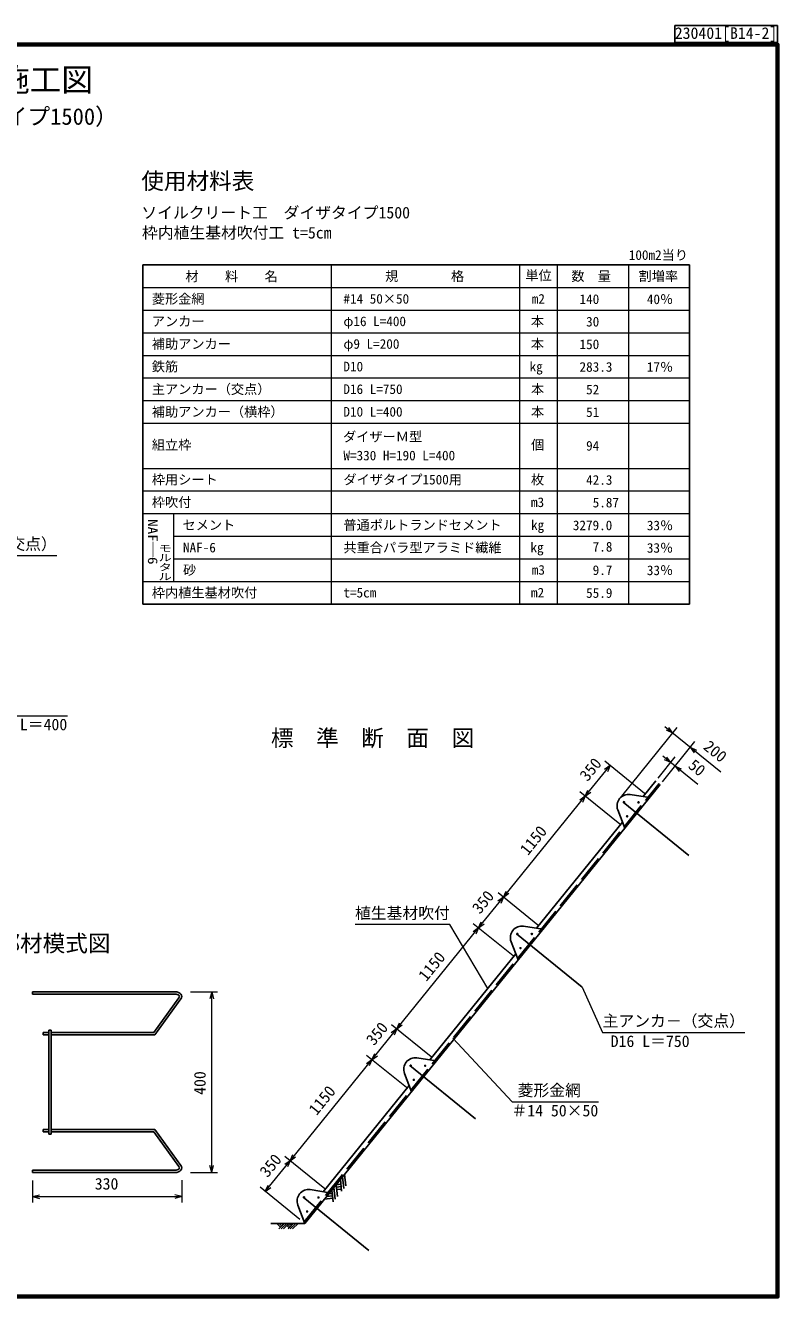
# Model space of a CAD drawing. Units: millimetres, scale not verified, with parts at other scales. Extents: x 400 to 16400, y 400 to 11650.
# Drawn here: x 9743 to 16400, y 400 to 11650 of the extents above; entities that cross this region are included whole.
import ezdxf
from ezdxf.enums import TextEntityAlignment as Align

# ---------------------------------------------------------------- set-up
doc = ezdxf.new("R2010")
doc.units = ezdxf.units.MM
doc.header["$LTSCALE"] = 40
doc.linetypes.add('DASHED', pattern=[7.5, 6, -1.5])
for name, color, linetype, lineweight in [('C-DOC', 3, 'Continuous', 25), ('C-MTR', 5, 'Continuous', 13), ('C-MTR-FRAM', 5, 'Continuous', 25), ('C-MTR-LINE', 5, 'Continuous', 13), ('C-STR', 1, 'Continuous', 25), ('C-STR-DIM', 1, 'Continuous', 13), ('C-STR-HTXT', 7, 'Continuous', 13)]:
    doc.layers.add(name, color=color, linetype=linetype, lineweight=lineweight)
doc.layers.add('C-MTR-TXT', color=5, linetype='Continuous')
doc.layers.add('C-TTL-TXT', color=7, linetype='Continuous')
doc.styles.add('@ＭＳ ゴシック', font='')
doc.styles.add('ＭＳ ゴシック', font='')
doc.styles.get('@ＭＳ ゴシック').set_extended_font_data('@MS Gothic')
doc.styles.get('ＭＳ ゴシック').set_extended_font_data('MS Gothic')

msp = doc.modelspace()

# ---------------------------------------------------------------- linework, layer by layer
at = {"layer": 'C-DOC'}
for p, q in [((16400.37, 11650), (15490.37, 11650)), ((15490.37, 11500), (15490.37, 11650)), ((16400.37, 11500), (16400.37, 11650)), ((15490.37, 11500), (16400.37, 11500))]:
    msp.add_line(p, q, dxfattribs=at)
at = {"layer": 'C-DOC', "color": 2, "lineweight": 70}
msp.add_lwpolyline([(400, 400), (16400, 400), (16400, 11480), (400, 11480)], close=True, dxfattribs=at)
at = {"layer": 'C-MTR'}
for p, q in [((10782.57, 8329.96), (15621.35, 8329.96)), ((10782.57, 7329.49), (15621.35, 7329.49))]:
    msp.add_line(p, q, dxfattribs=at)
at = {"layer": 'C-MTR-FRAM'}
for p, q in [((10782.57, 9530.53), (10782.57, 6529.11)), ((10782.57, 9530.53), (15621.35, 9530.53)), ((15621.35, 9530.43), (15621.35, 6529.11)), ((10782.57, 6529.11), (15621.35, 6529.11))]:
    msp.add_line(p, q, dxfattribs=at)
at = {"layer": 'C-MTR-LINE'}
for p, q in [((12449.24, 9530.53), (12449.24, 6529.11)), ((14115.9, 9530.43), (14115.9, 6529.11)), ((14449.24, 9530.43), (14449.24, 6529.11)), ((15079.52, 9530.43), (15079.52, 6529.11)), ((10782.57, 9330.44), (15621.35, 9330.44)), ((10782.57, 9130.34), (15621.35, 9130.34)), ((10782.57, 8930.25), (15621.35, 8930.25)), ((10782.57, 8730.15), (15621.35, 8730.15)), ((10782.57, 8530.06), (15621.35, 8530.06)), ((10782.57, 8129.87), (15621.35, 8129.87)), ((10782.57, 7729.68), (15621.35, 7729.68)), ((12174.67, 7729.68), (12177.49, 7729.68)), ((10782.57, 7529.59), (15621.35, 7529.59)), ((11053.51, 7329.49), (11053.51, 6729.21)), ((11053.51, 7129.4), (15621.35, 7129.4)), ((11053.51, 6929.3), (15621.35, 6929.3)), ((10782.57, 6729.21), (15621.35, 6729.21))]:
    msp.add_line(p, q, dxfattribs=at)
at = {"layer": 'C-STR', "color": 7}
for p, q in [((15210.72, 4825.63), (15323.37, 4964.73)), ((12215.62, 1047.54), (15362.22, 4933.27)), ((15096.5, 4843.48), (15267.82, 4816.7)), ((15032.58, 4775.62), (15615.44, 4303.63)), ((15047.56, 4544.7), (14985.74, 4706.71)), ((14266.74, 3659.91), (15026.96, 4598.7)), ((14671.44, 3137.9), (14088.58, 3609.89)), ((14152.52, 3677.76), (14323.84, 3650.98)), ((14103.58, 3378.98), (14041.76, 3540.99)), ((13322.76, 2494.19), (14082.97, 3432.98)), ((13208.54, 2512.05), (13379.86, 2485.26)), ((13159.6, 2213.26), (13097.78, 2375.27)), ((13144.95, 2443.87), (13727.81, 1971.88)), ((12378.78, 1328.47), (13138.99, 2267.26)), ((12568.33, 1483.1), (12579.31, 1378.68)), ((12473.93, 1366.53), (12484.91, 1262.1)), ((12492.81, 1389.84), (12535.01, 1394.28)), ((12492.81, 1389.84), (12503.79, 1285.42)), ((12492.81, 1389.84), (12503.79, 1285.42)), ((12495.03, 1368.75), (12537.22, 1373.18)), ((12497.25, 1347.65), (12539.44, 1352.08)), ((12530.57, 1436.47), (12541.55, 1332.05)), ((12549.45, 1459.79), (12560.43, 1355.36)), ((12200.44, 1278.58), (12783.3, 806.59)), ((12264.56, 1346.33), (12435.88, 1319.54)), ((12389.45, 1262.2), (12462.76, 1269.9)), ((12408.33, 1285.51), (12460.54, 1291)), ((12427.21, 1308.83), (12458.32, 1312.1)), ((12455.05, 1343.21), (12466.03, 1238.79)), ((12215.62, 1047.54), (12153.8, 1209.55)), ((12215.62, 1047.54), (11915.62, 1047.54)), ((11968.12, 1047.54), (12001.87, 1013.79)), ((12035.62, 1047.54), (11987.12, 999.04)), ((11988.12, 1047.54), (12011.87, 1023.79)), ((12055.62, 1047.54), (12007.12, 999.04)), ((12008.12, 1047.54), (12021.87, 1033.79)), ((12075.62, 1047.54), (12027.12, 999.04)), ((12075.62, 1047.54), (12027.12, 999.04)), ((12056.62, 1028.54), (12076.62, 1008.54)), ((12066.62, 1038.54), (12086.62, 1018.54)), ((12115.62, 1047.54), (12067.12, 999.04)), ((12077.62, 1047.54), (12096.62, 1028.54)), ((12135.62, 1047.54), (12087.12, 999.04)), ((12155.62, 1047.54), (12107.12, 999.04))]:
    msp.add_line(p, q, dxfattribs=at)
at = {"layer": 'C-STR', "linetype": 'DASHED'}
msp.add_line((12210.95, 1061.16), (15352.74, 4940.95), dxfattribs=at)
at = {"layer": 'C-STR', "color": 6}
for p, q in [((9806, 3097.52), (11068.78, 3097.52)), ((9806, 3097.52), (9806, 3077.52)), ((9806, 3077.52), (11068.78, 3077.52)), ((10878.35, 2737.52), (11101.06, 3044.13)), ((10888.54, 2717.52), (11119.17, 3035.03)), ((9900.5, 2737.52), (9900.5, 2717.52)), ((9950.5, 2737.52), (9900.5, 2737.52)), ((9950.5, 2717.52), (9900.5, 2717.52)), ((9970.5, 2757.52), (9950.5, 2757.52)), ((9950.5, 2757.52), (9950.5, 1837.52)), ((9970.5, 1837.52), (9970.5, 2757.52)), ((10030.5, 2737.52), (9970.5, 2737.52)), ((10030.5, 2717.52), (9970.5, 2717.52)), ((10878.35, 2737.52), (10030.5, 2737.52)), ((10888.54, 2717.52), (10030.5, 2717.52)), ((9900.5, 1877.52), (9900.5, 1857.52)), ((9950.5, 1877.52), (9900.5, 1877.52)), ((9950.5, 1857.52), (9900.5, 1857.52)), ((9950.5, 1837.52), (9970.5, 1837.52)), ((10030.5, 1877.52), (9970.5, 1877.52)), ((10030.5, 1857.52), (9970.5, 1857.52)), ((10888.54, 1877.52), (10030.5, 1877.52)), ((10878.35, 1857.52), (10030.5, 1857.52)), ((10878.35, 1857.52), (11101.04, 1550.95)), ((10888.54, 1877.52), (11119.17, 1560.02)), ((9806, 1497.52), (9806, 1517.52)), ((9806, 1517.52), (11068.78, 1517.52)), ((9806, 1497.52), (11068.78, 1497.52))]:
    msp.add_line(p, q, dxfattribs=at)
at = {"layer": 'C-STR', "color": 7}
for centre, radius in [((15041.12, 4775.09), 5), ((15041.12, 4775.09), 3), ((15169.18, 4774.33), 5), ((15169.18, 4774.33), 3), ((15068.49, 4649.99), 5), ((15068.49, 4649.99), 3), ((14097.14, 3609.38), 5), ((14097.14, 3609.38), 3), ((14225.2, 3608.61), 5), ((14225.2, 3608.61), 3), ((14124.51, 3484.27), 5), ((14124.51, 3484.27), 3), ((13153.16, 2443.66), 5), ((13153.16, 2443.66), 3), ((13281.22, 2442.9), 5), ((13281.22, 2442.9), 3), ((13180.53, 2318.55), 5), ((13180.53, 2318.55), 3), ((12209.18, 1277.94), 5), ((12209.18, 1277.94), 3), ((12337.24, 1277.18), 5), ((12337.24, 1277.18), 3), ((12236.55, 1152.83), 5), ((12236.55, 1152.83), 3)]:
    msp.add_circle(centre, radius, dxfattribs=at)
for centre in [(15081.2, 4742.64), (14137.22, 3576.92), (13193.24, 2411.2), (12249.26, 1245.48)]:
    msp.add_arc(centre, 102, 81.37379, 200.62621, dxfattribs=at)
at = {"layer": 'C-STR', "color": 6}
for centre, major_axis, ratio, start_param, end_param in [((11068.78, 3055.12), (57.22, 0), 0.740999, 5.78940904, 7.85398163), ((11068.78, 3055.12), (-37.05, 0), 0.604659, 2.62860151, 4.71238898), ((11068.78, 1539.92), (57.22, 0), 0.740999, 4.71238898, 6.77696157), ((11068.78, 1539.92), (37.05, 0), 0.604538, 4.71238898, 6.79777624)]:
    msp.add_ellipse(centre, major_axis=major_axis, ratio=ratio, start_param=start_param, end_param=end_param, dxfattribs=at)
at = {"layer": 'C-STR-DIM'}
for p, q in [((15021.14, 4829.87), (15512.84, 5437.07)), ((15898.23, 5042.2), (15402.41, 5443.71)), ((15472.35, 5387.07), (15417.54, 5411.47)), ((15472.35, 5387.07), (15437.08, 5435.61)), ((15381.1, 4956.58), (15668.27, 5311.2)), ((15342.25, 4988.05), (15494.65, 5176.26)), ((15694.16, 4931.91), (15384.22, 5182.9)), ((15627.78, 5261.2), (15663.05, 5212.66)), ((15627.78, 5261.2), (15682.59, 5236.8)), ((14697.85, 4827.89), (14918.11, 5099.89)), ((14918.11, 5099.89), (14869.57, 5064.62)), ((15223.53, 4852.57), (14871.48, 5137.65)), ((14918.11, 5099.89), (14893.7, 5045.08)), ((15454.16, 5126.26), (15399.35, 5150.66)), ((15454.16, 5126.26), (15418.9, 5174.8)), ((15493.02, 5094.79), (15528.29, 5046.25)), ((15493.02, 5094.79), (15547.83, 5070.39)), ((15004.04, 4579.94), (14651.22, 4865.65)), ((14697.85, 4827.89), (14722.25, 4882.7)), ((14697.85, 4827.89), (14746.39, 4863.16)), ((13974.13, 3934.17), (14697.85, 4827.89)), ((13974.13, 3934.17), (14697.85, 4827.89)), ((13974.13, 3934.17), (14697.85, 4827.89)), ((14697.85, 4827.89), (14649.31, 4792.62)), ((14697.85, 4827.89), (14673.44, 4773.08)), ((14277.99, 3688.11), (13927.5, 3971.93)), ((13974.13, 3934.17), (13998.53, 3988.98)), ((13974.13, 3934.17), (14022.67, 3969.44)), ((13753.87, 3662.17), (13974.13, 3934.17)), ((13974.13, 3934.17), (13925.59, 3898.9)), ((13974.13, 3934.17), (13949.72, 3879.36)), ((13753.87, 3662.17), (13778.27, 3716.98)), ((13030.15, 2768.45), (13753.87, 3662.17)), ((13030.15, 2768.45), (13753.87, 3662.17)), ((13030.15, 2768.45), (13753.87, 3662.17)), ((13753.87, 3662.17), (13705.33, 3626.9)), ((14059.28, 3414.85), (13707.24, 3699.93)), ((13753.87, 3662.17), (13729.46, 3607.36)), ((13753.87, 3662.17), (13802.41, 3697.44)), ((11203.8, 3097.52), (11442.24, 3097.52)), ((11391.8, 3097.52), (11375.24, 3035.7)), ((11391.8, 3097.52), (11408.37, 3035.7)), ((11391.8, 1497.52), (11391.8, 3097.52)), ((13030.15, 2768.45), (13054.55, 2823.27)), ((12809.89, 2496.45), (13030.15, 2768.45)), ((13030.15, 2768.45), (12981.61, 2733.19)), ((13335.57, 2521.13), (12983.52, 2806.21)), ((13030.15, 2768.45), (13005.74, 2713.64)), ((13030.15, 2768.45), (13078.69, 2803.72)), ((12086.17, 1602.73), (12809.89, 2496.45)), ((12086.17, 1602.73), (12809.89, 2496.45)), ((12809.89, 2496.45), (12761.34, 2461.18)), ((13114.53, 2249.76), (12763.26, 2534.21)), ((12809.89, 2496.45), (12785.48, 2441.64)), ((12809.89, 2496.45), (12834.29, 2551.26)), ((12809.89, 2496.45), (12858.43, 2531.72)), ((11865.91, 1330.73), (12086.17, 1602.73)), ((12086.17, 1602.73), (12037.63, 1567.47)), ((12393.14, 1354.15), (12039.54, 1640.49)), ((12086.17, 1602.73), (12061.76, 1547.92)), ((12086.17, 1602.73), (12110.57, 1657.55)), ((12086.17, 1602.73), (12134.71, 1638)), ((11203.8, 1497.52), (11335.8, 1497.52)), ((11323.8, 1497.52), (11442.24, 1497.52)), ((11391.8, 1497.52), (11375.24, 1559.34)), ((11391.8, 1497.52), (11408.37, 1559.34)), ((9806, 1427.32), (9806, 1231.17)), ((11126, 1431.32), (11126, 1231.17)), ((12171.32, 1083.41), (11819.28, 1368.49)), ((11865.91, 1330.73), (11890.31, 1385.55)), ((11865.91, 1330.73), (11914.45, 1366)), ((9806, 1284.35), (9867.82, 1300.92)), ((9806, 1284.35), (9867.82, 1267.79)), ((9806, 1284.35), (11126, 1284.35)), ((11126, 1284.35), (11064.18, 1300.92)), ((11126, 1284.35), (11064.18, 1267.79))]:
    msp.add_line(p, q, dxfattribs=at)
at = {"layer": 'C-STR-HTXT', "color": 1}
for p, q in [((8761.04, 6958.66), (10021.04, 6958.66)), ((8716.18, 5541.17), (10116.18, 5541.17)), ((13500.22, 3692.52), (12660.22, 3692.52)), ((13835.28, 3127.1), (13500.22, 3692.52)), ((14670.73, 3136.93), (14851.73, 2737.93)), ((14851.73, 2737.93), (16111.73, 2737.93)), ((13527.08, 2686.44), (14050.09, 2124)), ((14050.09, 2124), (14814.98, 2124))]:
    msp.add_line(p, q, dxfattribs=at)

# ---------------------------------------------------------------- texts
at = {"layer": 'C-DOC', "style": 'ＭＳ ゴシック'}
msp.add_text('230401[B14-2]', height=102.6, dxfattribs=at).set_placement((15490.37, 11500), align=Align.BOTTOM_LEFT)
at = {"layer": 'C-MTR', "style": 'ＭＳ ゴシック'}
for s, height, p in [('使用材料表', 146.6, (10768.96, 10155.98)), ('ソイルクリート工\u3000ダイザタイプ1500', 102.6, (10768.96, 9911.11)), ('枠内植生基材吹付工 t=5cm', 102.6, (10774.58, 9733.43)), ('100m2当り', 85.53, (15083.48, 9549.44)), ('材\u3000\u3000料\u3000\u3000名', 85.53, (11159.6, 9361.01)), ('規\u3000\u3000\u3000\u3000格', 85.53, (12926.49, 9362.1)), ('単位', 85.53, (14167.76, 9369.11)), ('数\u3000量', 85.53, (14575.09, 9363.08)), ('割増率', 85.53, (15170.3, 9363.08)), ('菱形金網', 85.53, (10861.92, 9162)), ('#14 50×50', 85.53, (12557.56, 9162)), ('140   ', 85.53, (14647.46, 9158.94)), ('40％', 85.53, (15243.4, 9157.99)), ('アンカー', 85.53, (10861.92, 8962.74)), ('φ16 L=400', 85.53, (12557.56, 8962.74)), ('本', 85.53, (14216.69, 8962.64)), (' 30   ', 85.53, (14647.46, 8959.68)), ('補助アンカー', 85.53, (10861.92, 8762.65)), ('φ9 L=200', 85.53, (12557.56, 8762.65)), ('本', 85.53, (14216.69, 8762.55)), ('150   ', 85.53, (14647.46, 8759.58)), ('鉄筋', 85.53, (10861.92, 8562.55)), ('D10', 85.53, (12557.56, 8562.55)), ('kg', 85.53, (14205.78, 8562.46)), ('283.3 ', 85.53, (14647.46, 8559.49)), ('17％', 85.53, (15243.4, 8558.54)), ('主アンカー（交点）', 85.53, (10861.92, 8362.46)), ('D16 L=750', 85.53, (12557.56, 8362.46)), ('本', 85.53, (14217.78, 8362.36)), (' 52   ', 85.53, (14647.46, 8359.39)), ('補助アンカー（横枠）', 85.53, (10861.92, 8162.36)), ('D10 L=400', 85.53, (12557.56, 8162.36)), ('本', 85.53, (14217.78, 8162.27)), (' 51   ', 85.53, (14647.46, 8159.3)), ('組立枠', 85.53, (10861.92, 7869.04)), ('ダイザーＭ型 ', 85.53, (12554.59, 7942.1)), ('個', 85.53, (14218.84, 7868.92)), ('W=330 H=190 L=400', 85.53, (12557.56, 7775.26)), (' 94   ', 85.53, (14647.46, 7861.62)), ('ダイザタイプ1500用', 85.53, (12557.56, 7562.08)), ('枚', 85.53, (14217.78, 7561.98)), (' 42.3 ', 85.53, (14647.46, 7559.01)), ('m3', 85.53, (14217.78, 7361.89)), ('  5.87', 85.53, (14647.46, 7358.92)), ('セメント', 85.53, (11133.42, 7160.22)), ('普通ポルトランドセメント', 85.53, (12557.56, 7160.22)), ('kg', 85.53, (14217.78, 7160.13)), ('3279.0 ', 85.53, (14588.12, 7157.16)), ('33％', 85.53, (15243.4, 7156.21)), ('NAF-6', 85.53, (11137.79, 6960.72)), ('共重合パラ型アラミド繊維', 85.53, (12557.56, 6960.13)), ('kg', 85.53, (14213.15, 6961.7)), ('  7.8 ', 85.53, (14647.46, 6967.8)), ('33％', 85.53, (15243.4, 6957.78)), ('砂', 85.53, (11137.79, 6762.29)), ('m3', 85.53, (14224.68, 6763.27)), ('  9.7 ', 85.53, (14647.46, 6760.3)), ('33％', 85.53, (15243.4, 6759.35)), ('t=5cm', 85.53, (12557.56, 6561.61)), ('m2', 85.53, (14217.78, 6561.51)), (' 55.9', 85.53, (14647.46, 6558.54))]:
    msp.add_text(s, height=height, dxfattribs=at).set_placement(p, align=Align.BOTTOM_LEFT)
at = {"layer": 'C-MTR', "style": '@ＭＳ ゴシック'}
for s, width, p in [('NAF｜6', 1.15, (10801.66, 6878.9)), ('\u3000\u3000モルタル', 0.7, (10909.8, 6731.12))]:
    msp.add_text(s, height=85.53, rotation=270, dxfattribs=dict(at, width=width)).set_placement(p, align=Align.BOTTOM_RIGHT)
at = {"layer": 'C-MTR-TXT', "style": 'ＭＳ ゴシック'}
for s, p in [('m2', (14224.68, 9161.91)), ('枠用シート', (10861.92, 7562.08)), ('枠吹付', (10861.92, 7361.98)), ('枠内植生基材吹付', (10861.92, 6561.61))]:
    msp.add_text(s, height=85.53, dxfattribs=at).set_placement(p, align=Align.BOTTOM_LEFT)
at = {"layer": 'C-STR-HTXT', "style": 'ＭＳ ゴシック'}
for s, p in [('主アンカ－（交点）', (8761.04, 6978.66)), ('W＝330 H＝190 L＝400', (8716.18, 5381.17)), ('植生基材吹付', (12660.22, 3712.52)), ('主アンカ－（交点）', (14851.73, 2757.93)), ('D16 L＝750', (14923.3, 2577.93)), ('菱形金網', (14099.67, 2144)), ('＃14 50×50', (14044.98, 1964)), ('330', (10356.64, 1316.35))]:
    msp.add_text(s, height=102.6, dxfattribs=at).set_placement(p, align=Align.BOTTOM_LEFT)
for s, rotation, p in [('200', 321, (15716.6, 5227.88)), ('350', 51, (14742.35, 4932.93)), ('50', 321, (15581.84, 5061.47)), ('1150', 51, (14214.5, 4278.68)), ('350', 51, (13790.32, 3759.26)), ('1150', 51, (13315.53, 3163.45)), ('350', 51, (12852.29, 2594.75)), ('400', 90, (11368.92, 2185.11)), ('1150', 51, (12344.48, 1977.75)), ('350', 51, (11910.28, 1427.61))]:
    msp.add_text(s, height=102.6, rotation=rotation, dxfattribs=at).set_placement(p, align=Align.BOTTOM_LEFT)
at = {"layer": 'C-TTL-TXT', "color": 3, "style": 'ＭＳ ゴシック'}
for s, height, p in [('簡易吹付法枠工標準施工図', 205.3, (8661.01, 11004.61)), ('（ソイルクリ－ト工\u3000ダイザタイプ1500）', 146.6, (8661.01, 10726.84))]:
    msp.add_text(s, height=height, dxfattribs=at).set_placement(p, align=Align.BOTTOM_CENTER)
at = {"layer": 'C-TTL-TXT', "style": 'ＭＳ ゴシック'}
msp.add_text('標\u3000準\u3000断\u3000面\u3000図', height=146.6, dxfattribs=at).set_placement((11915.62, 5226.14), align=Align.BOTTOM_LEFT)
msp.add_text('ダイザーＭ型部材模式図', height=146.6, dxfattribs=at).set_placement((8296.16, 3525.54), align=Align.MIDDLE_LEFT)

doc.saveas('drawing.dxf')
